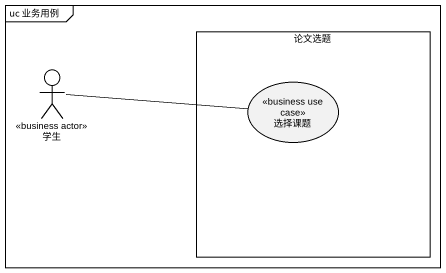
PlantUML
@startuml
mainframe uc 业务用例
rectangle 论文选题 {
  usecase 选择课题 <<business use case>>
}
actor 学生 <<business actor>>
学生 -right- 选择课题
@enduml
